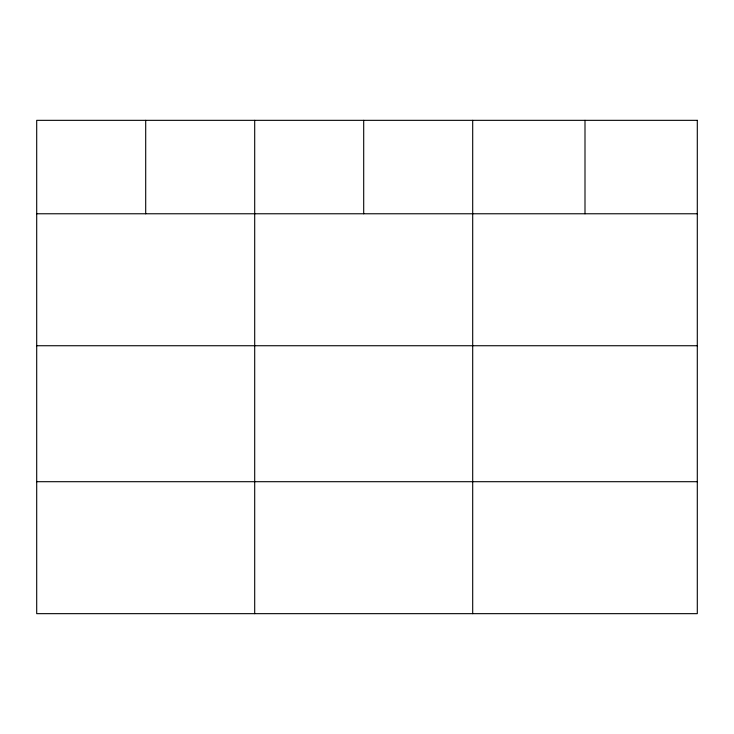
<?xml version="1.0" encoding="UTF-8"?>
<svg xmlns="http://www.w3.org/2000/svg" width="734" height="734" viewBox="0 0 734 734"><rect width="100%" height="100%" fill="white"/><g stroke="black" fill="none" stroke-linecap="round" stroke-linejoin="round"><path stroke-width="1.1" d="M36.7 213.768L697.3 213.768M36.7 345.732L697.3 345.732M36.7 481.697L697.3 481.697M584.998 120.339L584.998 213.768M472.696 120.339L472.696 613.661M363.697 120.339L363.697 213.768M254.698 120.339L254.698 613.661M145.699 120.339L145.699 213.768M697.3 120.339L36.7 120.339L36.7 613.661L697.3 613.661L697.3 120.339"/></g></svg>
